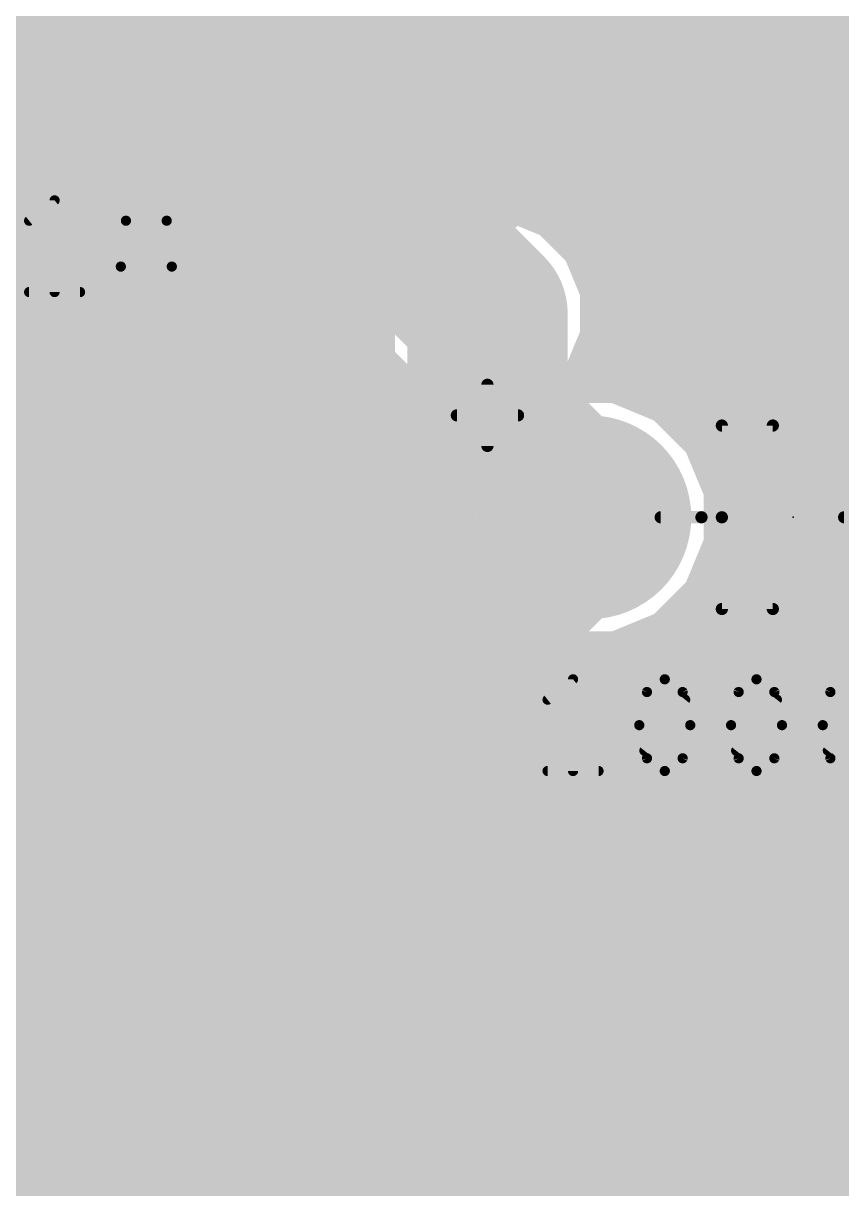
# Model space of a CAD drawing. Extents: x -50 to 50, y 0 to 88.
# Drawn here: x 5.65 to 15.84, y 50.05 to 64.58 of the extents above; entities that cross this region are included whole.
import ezdxf

# ---------------------------------------------------------------- set-up
doc = ezdxf.new("R2010")
doc.units = 0
for name, color, linetype in [('1', 12, 'CONTINUOUS'), ('16', 132, 'CONTINUOUS'), ('17', 110, 'CONTINUOUS'), ('18', 110, 'CONTINUOUS'), ('21', 253, 'CONTINUOUS'), ('23', 53, 'CONTINUOUS'), ('25', 253, 'CONTINUOUS'), ('27', 253, 'CONTINUOUS'), ('51', 253, 'CONTINUOUS')]:
    doc.layers.add(name, color=color, linetype=linetype)

# ---------------------------------------------------------------- blocks, each defined once
blk = doc.blocks.new('RECT')
blk.add_solid([(-0.5, -0.5), (0.5, -0.5), (-0.5, 0.5), (0.5, 0.5)])
blk = doc.blocks.new('ROUNDP')
at = {"const_width": 0.5}
blk.add_lwpolyline([(0, -0.25, 1), (0, 0.25, 1), (0, -0.25)], format="xyb", dxfattribs=at)
blk = doc.blocks.new('ROUNDV')
at = {"const_width": 0.5}
blk.add_lwpolyline([(0, -0.25, 1), (0, 0.25, 1), (0, -0.25)], format="xyb", dxfattribs=at)

msp = doc.modelspace()

# ---------------------------------------------------------------- linework, layer by layer
at = {"layer": '1'}
for points, const_width in [([(2.5908, 58.5216), (8.8392, 64.77)], 0.1524), ([(17.78, 58.42), (11.43, 64.77)], 0.1524), ([(4.2533, 64.5), (18.8762, 64.5)], 0.5), ([(3.7533, 64), (18.8762, 64)], 0.5), ([(3.2533, 63.5), (18.8762, 63.5)], 0.5), ([(2.7533, 63), (18.8762, 63)], 0.5), ([(2.2533, 62.5), (18.8762, 62.5)], 0.5), ([(11.151, 62.3624), (10.6356, 62.1489)], 0.5), ([(11.709, 62.3624), (11.151, 62.3624)], 0.5), ([(12.2244, 62.1489), (11.709, 62.3624)], 0.5), ([(10.6356, 62.1489), (10.2411, 61.7544)], 0.5), ([(12.6189, 61.7544), (12.2244, 62.1489)], 0.5), ([(-1.1376, 62), (10.4867, 62)], 0.5), ([(12.3733, 62), (18.8762, 62)], 0.5), ([(10.2411, 61.7544), (10.0276, 61.239)], 0.5), ([(11.43, 60.96), (11.43, 59.69)], 2), ([(12.8324, 61.239), (12.6189, 61.7544)], 0.5), ([(-1.1376, 61.5), (10.1357, 61.5)], 0.5), ([(12.7243, 61.5), (18.8762, 61.5)], 0.5), ([(10.0276, 61.239), (10.0276, 59.411)], 0.5), ([(12.8324, 60.2709), (12.8324, 61.239)], 0.5), ([(-1.1376, 61), (10.0276, 61)], 0.5), ([(12.8324, 61), (18.8762, 61)], 0.5), ([(-1.1376, 60.5), (10.0276, 60.5)], 0.5), ([(12.8324, 60.5), (18.8762, 60.5)], 0.5), ([(11.43, 59.69), (12.7, 58.42)], 2), ([(13.0109, 60.0924), (12.8324, 60.2709)], 0.5), ([(17.0452, 60.194), (16.006, 59.1548)], 0.5), ([(13.0327, 60.0924), (13.0109, 60.0924)], 0.5), ([(13.6473, 59.8378), (13.0327, 60.0924)], 0.5), ([(3.4688, 60), (10.0276, 60)], 0.5), ([(13.2557, 60), (16.8512, 60)], 0.5), ([(14.1178, 59.3673), (13.6473, 59.8378)], 0.5), ([(3.9688, 59.5), (10.0276, 59.5)], 0.5), ([(13.9851, 59.5), (16.3512, 59.5)], 0.5), ([(10.0276, 59.411), (10.2411, 58.8956)], 0.5), ([(14.3724, 58.7527), (14.1178, 59.3673)], 0.5), ([(11.469, 57.189), (12.7, 58.42)], 2), ([(16.006, 59.1548), (16.006, 58.424)], 0.5), ([(4.314, 59), (10.1979, 59)], 0.5), ([(10.2411, 58.8956), (10.7167, 58.42)], 0.5), ([(14.2699, 59), (16.006, 59)], 0.5), ([(14.3724, 58.0873), (14.3724, 58.7527)], 0.5), ([(4.314, 58.5), (10.6367, 58.5)], 0.5), ([(14.3724, 58.5), (16.006, 58.5)], 0.5), ([(10.7167, 58.42), (10.2801, 57.9834)], 0.5), ([(16.006, 58.424), (17.776, 58.424)], 0.5), ([(17.776, 58.416), (16.006, 58.416)], 0.5), ([(16.006, 58.416), (16.006, 57.6852)], 0.5), ([(4.314, 58), (10.2967, 58)], 0.5), ([(14.1178, 57.4727), (14.3724, 58.0873)], 0.5), ([(14.3362, 58), (16.006, 58)], 0.5), ([(10.2801, 57.9834), (10.0666, 57.468)], 0.5), ([(11.469, 41.021), (11.469, 57.189)], 2), ([(16.006, 57.6852), (17.0452, 56.646)], 0.5), ([(4.1288, 57.5), (10.0799, 57.5)], 0.5), ([(10.0666, 57.468), (10.0666, 41.8667)], 0.5), ([(13.6473, 57.0022), (14.1178, 57.4727)], 0.5), ([(14.1291, 57.5), (16.1912, 57.5)], 0.5), ([(3.6288, 57), (10.0666, 57)], 0.5), ([(13.0327, 56.7476), (13.6473, 57.0022)], 0.5), ([(13.642, 57), (16.6912, 57)], 0.5), ([(12.8714, 56.6081), (13.0109, 56.7476)], 0.5), ([(13.0109, 56.7476), (13.0327, 56.7476)], 0.5), ([(12.8714, 40.742), (12.8714, 56.6081)], 0.5), ([(-16.3776, 56.5), (10.0666, 56.5)], 0.5), ([(12.8714, 56.5), (18.8762, 56.5)], 0.5), ([(-16.3776, 56), (10.0666, 56)], 0.5), ([(12.8714, 56), (18.8762, 56)], 0.5), ([(-16.3776, 55.5), (10.0666, 55.5)], 0.5), ([(12.8714, 55.5), (18.8762, 55.5)], 0.5), ([(-16.3776, 55), (10.0666, 55)], 0.5), ([(12.8714, 55), (18.8762, 55)], 0.5), ([(-16.3776, 54.5), (10.0666, 54.5)], 0.5), ([(12.8714, 54.5), (18.8762, 54.5)], 0.5), ([(-16.3776, 54), (10.0666, 54)], 0.5), ([(12.8714, 54), (18.8762, 54)], 0.5), ([(-16.3776, 53.5), (10.0666, 53.5)], 0.5), ([(12.8714, 53.5), (18.8762, 53.5)], 0.5), ([(-16.3776, 53), (10.0666, 53)], 0.5), ([(12.8714, 53), (18.8762, 53)], 0.5), ([(-16.3776, 52.5), (10.0666, 52.5)], 0.5), ([(12.8714, 52.5), (18.8762, 52.5)], 0.5), ([(-16.3776, 52), (10.0666, 52)], 0.5), ([(12.8714, 52), (18.8762, 52)], 0.5), ([(-16.3776, 51.5), (10.0666, 51.5)], 0.5), ([(12.8714, 51.5), (18.8762, 51.5)], 0.5), ([(-16.3776, 51), (10.0666, 51)], 0.5), ([(12.8714, 51), (18.8762, 51)], 0.5), ([(-16.3776, 50.5), (10.0666, 50.5)], 0.5), ([(12.8714, 50.5), (18.8762, 50.5)], 0.5), ([(-16.3776, 50), (10.0666, 50)], 0.5), ([(12.8714, 50), (18.8762, 50)], 0.5)]:
    msp.add_lwpolyline(points, dxfattribs=dict(at, const_width=const_width))
for points, const_width in [([(11.151, 62.4874, 1), (11.151, 62.2374)], 0.25), ([(11.1989, 62.2469, 1), (11.1032, 62.4779)], 0.25), ([(11.7568, 62.4779, 1), (11.6611, 62.2469)], 0.25), ([(11.709, 62.2374, 1), (11.709, 62.4874)], 0.25), ([(10.5878, 62.2644, 1), (10.6834, 62.0334)], 0.25), ([(10.724, 62.0605, 1), (10.5472, 62.2373)], 0.25), ([(12.3128, 62.2373, 1), (12.136, 62.0605)], 0.25), ([(12.1766, 62.0334, 1), (12.2722, 62.2644)], 0.25), ([(10.4867, 61.875, 1), (10.4867, 62.125)], 0.25), ([(12.3733, 62.125, 1), (12.3733, 61.875)], 0.25), ([(10.1527, 61.8428, 1), (10.3295, 61.666)], 0.25), ([(10.3566, 61.7066, 1), (10.1256, 61.8022)], 0.25), ([(11.93, 60.96, 1), (10.93, 60.96)], 1), ([(12.7344, 61.8022, 1), (12.5034, 61.7066)], 0.25), ([(12.5305, 61.666, 1), (12.7073, 61.8428)], 0.25), ([(10.1357, 61.375, 1), (10.1357, 61.625)], 0.25), ([(12.7243, 61.625, 1), (12.7243, 61.375)], 0.25), ([(10.1526, 61.239, 1), (9.9026, 61.239)], 0.25), ([(12.9574, 61.239, 1), (12.7074, 61.239)], 0.25), ([(9.9121, 61.2868, 1), (10.1431, 61.1911)], 0.25), ([(12.7169, 61.1911, 1), (12.9479, 61.2868)], 0.25), ([(10.0276, 60.875, 1), (10.0276, 61.125)], 0.25), ([(12.8324, 61.125, 1), (12.8324, 60.875)], 0.25), ([(10.0276, 60.375, 1), (10.0276, 60.625)], 0.25), ([(12.8324, 60.625, 1), (12.8324, 60.375)], 0.25), ([(11.7836, 60.0436, 1), (11.0764, 59.3364)], 1), ([(12.9208, 60.3593, 1), (12.744, 60.1825)], 0.25), ([(12.7074, 60.2709, 1), (12.9574, 60.2709)], 0.25), ([(13.0109, 60.2174, 1), (13.0109, 59.9674)], 0.25), ([(13.0805, 60.2079, 1), (12.9848, 59.9769)], 0.25), ([(12.9225, 60.004, 1), (13.0993, 60.1808)], 0.25), ([(13.0327, 59.9674, 1), (13.0327, 60.2174)], 0.25), ([(10.0276, 59.875, 1), (10.0276, 60.125)], 0.25), ([(10.93, 59.69, 1), (11.93, 59.69)], 1), ([(13.2557, 60.125, 1), (13.2557, 59.875)], 0.25), ([(13.7357, 59.9262, 1), (13.5589, 59.7494)], 0.25), ([(13.5995, 59.7223, 1), (13.6952, 59.9533)], 0.25), ([(10.0276, 59.375, 1), (10.0276, 59.625)], 0.25), ([(13.9851, 59.625, 1), (13.9851, 59.375)], 0.25), ([(10.1431, 59.4589, 1), (9.9121, 59.3632)], 0.25), ([(14.2333, 59.4152, 1), (14.0023, 59.3195)], 0.25), ([(14.0294, 59.2789, 1), (14.2062, 59.4557)], 0.25), ([(9.9026, 59.411, 1), (10.1526, 59.411)], 0.25), ([(13.0536, 58.0664, 1), (12.3464, 58.7736)], 1), ([(16.131, 59.1548, 1), (15.881, 59.1548)], 0.25), ([(12.3464, 58.0664, 1), (13.0536, 58.7736)], 1), ([(15.9176, 59.2432, 1), (16.0944, 59.0664)], 0.25), ([(10.3295, 58.984, 1), (10.1527, 58.8072)], 0.25), ([(10.1979, 58.875, 1), (10.1979, 59.125)], 0.25), ([(14.2699, 59.125, 1), (14.2699, 58.875)], 0.25), ([(10.1256, 58.8478, 1), (10.3566, 58.9434)], 0.25), ([(14.4974, 58.7527, 1), (14.2474, 58.7527)], 0.25), ([(14.2569, 58.7048, 1), (14.4879, 58.8005)], 0.25), ([(10.6367, 58.375, 1), (10.6367, 58.625)], 0.25), ([(14.3724, 58.625, 1), (14.3724, 58.375)], 0.25), ([(10.8051, 58.3316, 1), (10.6283, 58.5084)], 0.25), ([(10.6283, 58.3316, 1), (10.8051, 58.5084)], 0.25), ([(16.006, 58.549, 1), (16.006, 58.299)], 0.25), ([(16.006, 58.541, 1), (16.006, 58.291)], 0.25), ([(16.131, 58.416, 1), (15.881, 58.416)], 0.25), ([(15.881, 58.424, 1), (16.131, 58.424)], 0.25), ([(10.2967, 57.875, 1), (10.2967, 58.125)], 0.25), ([(14.3362, 58.125, 1), (14.3362, 57.875)], 0.25), ([(14.4879, 58.0395, 1), (14.2569, 58.1352)], 0.25), ([(10.1917, 58.0718, 1), (10.3685, 57.895)], 0.25), ([(10.3956, 57.9356, 1), (10.1646, 58.0312)], 0.25), ([(11.969, 57.189, 1), (10.969, 57.189)], 1), ([(14.2474, 58.0873, 1), (14.4974, 58.0873)], 0.25), ([(11.1154, 57.5426, 1), (11.8226, 56.8354)], 1), ([(16.0944, 57.7736, 1), (15.9176, 57.5968)], 0.25), ([(15.881, 57.6852, 1), (16.131, 57.6852)], 0.25), ([(10.1916, 57.468, 1), (9.9416, 57.468)], 0.25), ([(10.0799, 57.375, 1), (10.0799, 57.625)], 0.25), ([(14.1291, 57.625, 1), (14.1291, 57.375)], 0.25), ([(14.2062, 57.3843, 1), (14.0294, 57.561)], 0.25), ([(9.9511, 57.5158, 1), (10.1821, 57.4201)], 0.25), ([(14.0023, 57.5205, 1), (14.2333, 57.4248)], 0.25), ([(10.0666, 56.875, 1), (10.0666, 57.125)], 0.25), ([(13.642, 57.125, 1), (13.642, 56.875)], 0.25), ([(13.6952, 56.8867, 1), (13.5995, 57.1177)], 0.25), ([(13.5589, 57.0906, 1), (13.7357, 56.9138)], 0.25), ([(13.0109, 56.8726, 1), (13.0109, 56.6226)], 0.25), ([(12.9848, 56.8631, 1), (13.0805, 56.6321)], 0.25), ([(13.0993, 56.6592, 1), (12.9225, 56.836)], 0.25), ([(13.0327, 56.6226, 1), (13.0327, 56.8726)], 0.25), ([(12.9964, 56.6081, 1), (12.7464, 56.6081)], 0.25), ([(12.783, 56.6965, 1), (12.9598, 56.5197)], 0.25), ([(10.0666, 56.375, 1), (10.0666, 56.625)], 0.25), ([(12.8714, 56.625, 1), (12.8714, 56.375)], 0.25), ([(10.0666, 55.875, 1), (10.0666, 56.125)], 0.25), ([(12.8714, 56.125, 1), (12.8714, 55.875)], 0.25), ([(10.0666, 55.375, 1), (10.0666, 55.625)], 0.25), ([(12.8714, 55.625, 1), (12.8714, 55.375)], 0.25), ([(10.0666, 54.875, 1), (10.0666, 55.125)], 0.25), ([(12.8714, 55.125, 1), (12.8714, 54.875)], 0.25), ([(10.0666, 54.375, 1), (10.0666, 54.625)], 0.25), ([(12.8714, 54.625, 1), (12.8714, 54.375)], 0.25), ([(10.0666, 53.875, 1), (10.0666, 54.125)], 0.25), ([(12.8714, 54.125, 1), (12.8714, 53.875)], 0.25), ([(10.0666, 53.375, 1), (10.0666, 53.625)], 0.25), ([(12.8714, 53.625, 1), (12.8714, 53.375)], 0.25), ([(10.0666, 52.875, 1), (10.0666, 53.125)], 0.25), ([(12.8714, 53.125, 1), (12.8714, 52.875)], 0.25), ([(10.0666, 52.375, 1), (10.0666, 52.625)], 0.25), ([(12.8714, 52.625, 1), (12.8714, 52.375)], 0.25), ([(10.0666, 51.875, 1), (10.0666, 52.125)], 0.25), ([(12.8714, 52.125, 1), (12.8714, 51.875)], 0.25), ([(10.0666, 51.375, 1), (10.0666, 51.625)], 0.25), ([(12.8714, 51.625, 1), (12.8714, 51.375)], 0.25), ([(10.0666, 50.875, 1), (10.0666, 51.125)], 0.25), ([(12.8714, 51.125, 1), (12.8714, 50.875)], 0.25), ([(10.0666, 50.375, 1), (10.0666, 50.625)], 0.25), ([(12.8714, 50.625, 1), (12.8714, 50.375)], 0.25), ([(10.0666, 49.875, 1), (10.0666, 50.125)], 0.25), ([(12.8714, 50.125, 1), (12.8714, 49.875)], 0.25)]:
    msp.add_lwpolyline(points, format="xyb", dxfattribs=dict(at, const_width=const_width))
at = {"layer": '16'}
for points, const_width in [([(16.006, 58.8896), (7.1842, 67.7114)], 0.5), ([(6.7056, 67.5132), (16.002, 58.2168)], 0.1524), ([(6.5074, 67.0346), (9.9096, 63.6324)], 0.5), ([(-5.3667, 64.5), (9.042, 64.5)], 0.5), ([(10.3956, 64.5), (23.4738, 64.5)], 0.5), ([(-4.8667, 64), (9.542, 64)], 0.5), ([(10.8956, 64), (23.4738, 64)], 0.5), ([(9.9096, 63.6324), (-4.4991, 63.6324)], 0.5), ([(11.3956, 63.5), (23.4738, 63.5)], 0.5), ([(10.16, 62.23), (-5.08, 62.23)], 2), ([(10.16, 62.23), (11.43, 60.96)], 2), ([(11.8956, 63), (23.4738, 63)], 0.5), ([(12.3956, 62.5), (23.4738, 62.5)], 0.5), ([(12.8956, 62), (23.4738, 62)], 0.5), ([(13.3956, 61.5), (23.4738, 61.5)], 0.5), ([(13.8956, 61), (23.4738, 61)], 0.5), ([(-2.8956, 60.96), (15.6972, 42.3672)], 0.1524), ([(-2.0864, 60.8276), (9.5791, 60.8276)], 0.5), ([(9.5791, 60.8276), (10.6356, 59.7711)], 0.5), ([(12.6189, 60.1656), (12.8324, 60.681)], 0.5), ([(12.8324, 60.681), (12.8324, 60.7096)], 0.5), ([(12.8324, 60.7096), (15.5234, 58.0186)], 0.5), ([(-1.7588, 60.5), (9.9067, 60.5)], 0.5), ([(12.7574, 60.5), (13.042, 60.5)], 0.5), ([(14.3956, 60.5), (23.4738, 60.5)], 0.5), ([(17.0452, 60.194), (16.006, 59.1548)], 0.5), ([(12.5457, 60.0924), (12.6189, 60.1656)], 0.5), ([(13.0327, 60.0924), (12.5457, 60.0924)], 0.5), ([(13.6473, 59.8378), (13.0327, 60.0924)], 0.5), ([(3.4688, 60), (10.4067, 60)], 0.5), ([(13.2557, 60), (13.542, 60)], 0.5), ([(14.8956, 60), (16.8512, 60)], 0.5), ([(10.6356, 59.7711), (11.151, 59.5576)], 0.5), ([(14.1178, 59.3673), (13.6473, 59.8378)], 0.5), ([(3.9688, 59.5), (11.4149, 59.5)], 0.5), ([(11.151, 59.5576), (11.4725, 59.5576)], 0.5), ([(11.4725, 59.5576), (11.2822, 59.3673)], 0.5), ([(13.9851, 59.5), (14.042, 59.5)], 0.5), ([(15.3956, 59.5), (16.3512, 59.5)], 0.5), ([(11.2822, 59.3673), (11.0276, 58.7527)], 0.5), ([(14.3724, 58.7527), (14.1178, 59.3673)], 0.5), ([(16.006, 59.1548), (16.006, 58.8896)], 0.5), ([(4.314, 59), (11.1301, 59)], 0.5), ([(14.2699, 59), (14.542, 59)], 0.5), ([(15.8956, 59), (16.006, 59)], 0.5), ([(11.0276, 58.7527), (11.0276, 58.0873)], 0.5), ([(14.3724, 58.0873), (14.3724, 58.7527)], 0.5), ([(4.314, 58.5), (11.0276, 58.5)], 0.5), ([(14.3724, 58.5), (15.042, 58.5)], 0.5), ([(-0.8676, 58.2552), (15.2186, 42.169)], 0.5), ([(4.314, 58), (11.0638, 58)], 0.5), ([(11.0276, 58.0873), (11.2822, 57.4727)], 0.5), ([(14.1178, 57.4727), (14.3724, 58.0873)], 0.5), ([(14.3362, 58), (15.5234, 58)], 0.5), ([(15.5234, 58.0186), (15.5234, 43.2178)], 0.5), ([(4.1288, 57.5), (11.2709, 57.5)], 0.5), ([(11.2822, 57.4727), (11.7527, 57.0022)], 0.5), ([(13.6473, 57.0022), (14.1178, 57.4727)], 0.5), ([(14.1291, 57.5), (15.5234, 57.5)], 0.5), ([(3.6288, 57), (11.758, 57)], 0.5), ([(11.7527, 57.0022), (12.3673, 56.7476)], 0.5), ([(13.0327, 56.7476), (13.6473, 57.0022)], 0.5), ([(13.642, 57), (15.5234, 57)], 0.5), ([(12.3673, 56.7476), (13.0327, 56.7476)], 0.5), ([(15.5234, 43.2178), (2.0952, 56.646)], 0.5), ([(2.2412, 56.5), (15.5234, 56.5)], 0.5), ([(2.7412, 56), (15.5234, 56)], 0.5), ([(3.2412, 55.5), (15.5234, 55.5)], 0.5), ([(3.7412, 55), (15.5234, 55)], 0.5), ([(4.2412, 54.5), (15.5234, 54.5)], 0.5), ([(4.7412, 54), (15.5234, 54)], 0.5), ([(5.2412, 53.5), (15.5234, 53.5)], 0.5), ([(5.7412, 53), (15.5234, 53)], 0.5), ([(6.2412, 52.5), (15.5234, 52.5)], 0.5), ([(6.7412, 52), (15.5234, 52)], 0.5), ([(-23.4738, 51.5), (5.8876, 51.5)], 0.5), ([(7.2412, 51.5), (15.5234, 51.5)], 0.5), ([(-23.4738, 51), (6.3876, 51)], 0.5), ([(7.7412, 51), (15.5234, 51)], 0.5), ([(-23.4738, 50.5), (6.8876, 50.5)], 0.5), ([(8.2412, 50.5), (15.5234, 50.5)], 0.5), ([(-23.4738, 50), (7.3876, 50)], 0.5), ([(8.7412, 50), (15.5234, 50)], 0.5)]:
    msp.add_lwpolyline(points, dxfattribs=dict(at, const_width=const_width))
for points, const_width in [([(9.042, 64.375, 1), (9.042, 64.625)], 0.25), ([(10.3956, 64.625, 1), (10.3956, 64.375)], 0.25), ([(9.542, 63.875, 1), (9.542, 64.125)], 0.25), ([(10.8956, 64.125, 1), (10.8956, 63.875)], 0.25), ([(9.8212, 63.544, 1), (9.998, 63.7208)], 0.25), ([(9.9096, 63.5074, 1), (9.9096, 63.7574)], 0.25), ([(11.3956, 63.625, 1), (11.3956, 63.375)], 0.25), ([(10.5136, 62.5836, 1), (9.8064, 61.8764)], 1), ([(10.16, 61.73, 1), (10.16, 62.73)], 1), ([(11.8956, 63.125, 1), (11.8956, 62.875)], 0.25), ([(12.3956, 62.625, 1), (12.3956, 62.375)], 0.25), ([(12.8956, 62.125, 1), (12.8956, 61.875)], 0.25), ([(11.0764, 60.6064, 1), (11.7836, 61.3136)], 1), ([(13.3956, 61.625, 1), (13.3956, 61.375)], 0.25), ([(13.8956, 61.125, 1), (13.8956, 60.875)], 0.25), ([(9.6675, 60.916, 1), (9.4907, 60.7392)], 0.25), ([(9.5791, 60.7026, 1), (9.5791, 60.9526)], 0.25), ([(12.9574, 60.7096, 1), (12.7074, 60.7096)], 0.25), ([(12.9208, 60.798, 1), (12.744, 60.6212)], 0.25), ([(12.9479, 60.6332, 1), (12.7169, 60.7289)], 0.25), ([(9.9067, 60.375, 1), (9.9067, 60.625)], 0.25), ([(12.7574, 60.625, 1), (12.7574, 60.375)], 0.25), ([(12.7074, 60.681, 1), (12.9574, 60.681)], 0.25), ([(13.042, 60.375, 1), (13.042, 60.625)], 0.25), ([(14.3956, 60.625, 1), (14.3956, 60.375)], 0.25), ([(12.5457, 60.2174, 1), (12.5457, 59.9674)], 0.25), ([(12.4573, 60.1808, 1), (12.6341, 60.004)], 0.25), ([(12.5034, 60.2134, 1), (12.7344, 60.1178)], 0.25), ([(12.7073, 60.0772, 1), (12.5305, 60.254)], 0.25), ([(13.0805, 60.2079, 1), (12.9848, 59.9769)], 0.25), ([(13.0327, 59.9674, 1), (13.0327, 60.2174)], 0.25), ([(10.4067, 59.875, 1), (10.4067, 60.125)], 0.25), ([(13.2557, 60.125, 1), (13.2557, 59.875)], 0.25), ([(13.542, 59.875, 1), (13.542, 60.125)], 0.25), ([(14.8956, 60.125, 1), (14.8956, 59.875)], 0.25), ([(10.6834, 59.8866, 1), (10.5878, 59.6556)], 0.25), ([(10.5472, 59.6827, 1), (10.724, 59.8595)], 0.25), ([(13.7357, 59.9262, 1), (13.5589, 59.7494)], 0.25), ([(13.5995, 59.7223, 1), (13.6952, 59.9533)], 0.25), ([(11.151, 59.6826, 1), (11.151, 59.4326)], 0.25), ([(11.1032, 59.4421, 1), (11.1989, 59.6731)], 0.25), ([(11.5609, 59.4692, 1), (11.3841, 59.646)], 0.25), ([(11.4149, 59.375, 1), (11.4149, 59.625)], 0.25), ([(11.4725, 59.4326, 1), (11.4725, 59.6826)], 0.25), ([(13.9851, 59.625, 1), (13.9851, 59.375)], 0.25), ([(14.042, 59.375, 1), (14.042, 59.625)], 0.25), ([(15.3956, 59.625, 1), (15.3956, 59.375)], 0.25), ([(11.1938, 59.4557, 1), (11.3706, 59.2789)], 0.25), ([(11.3977, 59.3195, 1), (11.1667, 59.4152)], 0.25), ([(14.2333, 59.4152, 1), (14.0023, 59.3195)], 0.25), ([(14.0294, 59.2789, 1), (14.2062, 59.4557)], 0.25), ([(16.131, 59.1548, 1), (15.881, 59.1548)], 0.25), ([(15.9176, 59.2432, 1), (16.0944, 59.0664)], 0.25), ([(11.1301, 58.875, 1), (11.1301, 59.125)], 0.25), ([(14.2699, 59.125, 1), (14.2699, 58.875)], 0.25), ([(14.542, 58.875, 1), (14.542, 59.125)], 0.25), ([(15.8956, 59.125, 1), (15.8956, 58.875)], 0.25), ([(11.1526, 58.7527, 1), (10.9026, 58.7527)], 0.25), ([(14.4974, 58.7527, 1), (14.2474, 58.7527)], 0.25), ([(15.881, 58.8896, 1), (16.131, 58.8896)], 0.25), ([(15.9176, 58.8012, 1), (16.0944, 58.978)], 0.25), ([(10.9121, 58.8005, 1), (11.1431, 58.7048)], 0.25), ([(14.2569, 58.7048, 1), (14.4879, 58.8005)], 0.25), ([(11.0276, 58.375, 1), (11.0276, 58.625)], 0.25), ([(14.3724, 58.625, 1), (14.3724, 58.375)], 0.25), ([(15.042, 58.375, 1), (15.042, 58.625)], 0.25), ([(11.1431, 58.1352, 1), (10.9121, 58.0395)], 0.25), ([(11.0638, 57.875, 1), (11.0638, 58.125)], 0.25), ([(14.3362, 58.125, 1), (14.3362, 57.875)], 0.25), ([(14.4879, 58.0395, 1), (14.2569, 58.1352)], 0.25), ([(15.6484, 58.0186, 1), (15.3984, 58.0186)], 0.25), ([(15.5234, 57.875, 1), (15.5234, 58.125)], 0.25), ([(10.9026, 58.0873, 1), (11.1526, 58.0873)], 0.25), ([(14.2474, 58.0873, 1), (14.4974, 58.0873)], 0.25), ([(15.435, 57.9302, 1), (15.6118, 58.1069)], 0.25), ([(11.3706, 57.561, 1), (11.1938, 57.3843)], 0.25), ([(11.2709, 57.375, 1), (11.2709, 57.625)], 0.25), ([(14.1291, 57.625, 1), (14.1291, 57.375)], 0.25), ([(14.2062, 57.3843, 1), (14.0294, 57.561)], 0.25), ([(15.5234, 57.375, 1), (15.5234, 57.625)], 0.25), ([(11.1667, 57.4248, 1), (11.3977, 57.5205)], 0.25), ([(14.0023, 57.5205, 1), (14.2333, 57.4248)], 0.25), ([(11.8005, 57.1177, 1), (11.7048, 56.8867)], 0.25), ([(11.758, 56.875, 1), (11.758, 57.125)], 0.25), ([(13.642, 57.125, 1), (13.642, 56.875)], 0.25), ([(13.6952, 56.8867, 1), (13.5995, 57.1177)], 0.25), ([(15.5234, 56.875, 1), (15.5234, 57.125)], 0.25), ([(11.6643, 56.9138, 1), (11.841, 57.0906)], 0.25), ([(13.5589, 57.0906, 1), (13.7357, 56.9138)], 0.25), ([(12.3673, 56.8726, 1), (12.3673, 56.6226)], 0.25), ([(12.3195, 56.6321, 1), (12.4152, 56.8631)], 0.25), ([(12.9848, 56.8631, 1), (13.0805, 56.6321)], 0.25), ([(13.0327, 56.6226, 1), (13.0327, 56.8726)], 0.25), ([(15.5234, 56.375, 1), (15.5234, 56.625)], 0.25), ([(15.5234, 55.875, 1), (15.5234, 56.125)], 0.25), ([(15.5234, 55.375, 1), (15.5234, 55.625)], 0.25), ([(15.5234, 54.875, 1), (15.5234, 55.125)], 0.25), ([(15.5234, 54.375, 1), (15.5234, 54.625)], 0.25), ([(15.5234, 53.875, 1), (15.5234, 54.125)], 0.25), ([(15.5234, 53.375, 1), (15.5234, 53.625)], 0.25), ([(5.7412, 53.125, 1), (5.7412, 52.875)], 0.25), ([(15.5234, 52.875, 1), (15.5234, 53.125)], 0.25), ([(6.2412, 52.625, 1), (6.2412, 52.375)], 0.25), ([(15.5234, 52.375, 1), (15.5234, 52.625)], 0.25), ([(6.7412, 52.125, 1), (6.7412, 51.875)], 0.25), ([(15.5234, 51.875, 1), (15.5234, 52.125)], 0.25), ([(5.8876, 51.375, 1), (5.8876, 51.625)], 0.25), ([(7.2412, 51.625, 1), (7.2412, 51.375)], 0.25), ([(15.5234, 51.375, 1), (15.5234, 51.625)], 0.25), ([(6.3876, 50.875, 1), (6.3876, 51.125)], 0.25), ([(7.7412, 51.125, 1), (7.7412, 50.875)], 0.25), ([(15.5234, 50.875, 1), (15.5234, 51.125)], 0.25), ([(6.8876, 50.375, 1), (6.8876, 50.625)], 0.25), ([(8.2412, 50.625, 1), (8.2412, 50.375)], 0.25), ([(15.5234, 50.375, 1), (15.5234, 50.625)], 0.25), ([(7.3876, 49.875, 1), (7.3876, 50.125)], 0.25), ([(8.7412, 50.125, 1), (8.7412, 49.875)], 0.25), ([(15.5234, 49.875, 1), (15.5234, 50.125)], 0.25)]:
    msp.add_lwpolyline(points, format="xyb", dxfattribs=dict(at, const_width=const_width))
at = {"layer": '21'}
for points, const_width in [([(15.24, 53.34, 1), (15.24, 63.5, 1), (15.24, 53.34)], 0.1524), ([(11.4681, 60.071, 1), (11.3919, 60.071)], 0.0762), ([(11.049, 59.7281, 1), (11.049, 59.6519)], 0.0762), ([(11.811, 59.6519, 1), (11.811, 59.7281)], 0.0762), ([(14.351, 59.6011, 1), (14.351, 59.5249)], 0.0762), ([(14.3891, 59.563, 1), (14.3129, 59.563)], 0.0762), ([(15.0241, 59.563, 1), (14.9479, 59.563)], 0.0762), ([(14.986, 59.5249, 1), (14.986, 59.6011)], 0.0762), ([(11.3919, 59.309, 1), (11.4681, 59.309)], 0.0762), ([(14.097, 58.4581, 1), (14.097, 58.3819)], 0.0762), ([(14.3891, 58.42, 1), (14.3129, 58.42)], 0.0762), ([(14.3129, 58.42, 1), (14.3891, 58.42)], 0.0762), ([(14.351, 58.3819, 1), (14.351, 58.4581)], 0.0762), ([(15.875, 58.4581, 1), (15.875, 58.3819)], 0.0762), ([(14.351, 57.3151, 1), (14.351, 57.2389)], 0.0762), ([(14.3129, 57.277, 1), (14.3891, 57.277)], 0.0762), ([(14.9479, 57.277, 1), (15.0241, 57.277)], 0.0762), ([(14.986, 57.2389, 1), (14.986, 57.3151)], 0.0762)]:
    msp.add_lwpolyline(points, format="xyb", dxfattribs=dict(at, const_width=const_width))
at = {"layer": '21', "const_width": 0.1524}
for points in [[(11.43, 60.071), (11.43, 59.309)], [(11.811, 59.69), (11.049, 59.69)], [(14.986, 59.563), (14.351, 59.563)], [(14.351, 59.563), (14.351, 58.42)], [(14.986, 57.277), (14.986, 59.563)], [(14.097, 58.42), (14.351, 58.42)], [(14.351, 58.42), (14.351, 57.277)], [(15.875, 58.42), (16.383, 58.42)], [(14.351, 57.277), (14.986, 57.277)]]:
    msp.add_lwpolyline(points, dxfattribs=at)
at = {"layer": '23'}
msp.add_point((15.24, 58.42), dxfattribs=at)
at = {"layer": '25', "const_width": 0.127}
for points in [[(5.7187, 62.1157), (6.0362, 62.3697)], [(6.0362, 62.3697), (6.0362, 61.2267)], [(5.7187, 61.2267), (6.3537, 61.2267)]]:
    msp.add_lwpolyline(points, dxfattribs=at)
at = {"layer": '25'}
for points, const_width in [([(6.068, 62.3697, 1), (6.0045, 62.3697)], 0.0635), ([(6.0561, 62.3449, 1), (6.0164, 62.3945)], 0.0635), ([(7.4332, 62.1157, 1), (6.9252, 62.1157)], 0.127), ([(5.6989, 62.1405, 1), (5.7386, 62.0909)], 0.0635), ([(6.9252, 62.1157, 1), (7.4332, 62.1157)], 0.127), ([(6.957, 62.1157, 1), (6.8935, 62.1157)], 0.0635), ([(7.465, 62.1157, 1), (7.4015, 62.1157)], 0.0635), ([(6.8935, 62.1157, 1), (6.957, 62.1157)], 0.0635), ([(7.4015, 62.1157, 1), (7.465, 62.1157)], 0.0635), ([(7.4967, 61.5442, 1), (6.8617, 61.5442)], 0.127), ([(6.8617, 61.5442, 1), (7.4967, 61.5442)], 0.127), ([(6.8935, 61.5442, 1), (6.83, 61.5442)], 0.0635), ([(7.5285, 61.5442, 1), (7.465, 61.5442)], 0.0635), ([(6.83, 61.5442, 1), (6.8935, 61.5442)], 0.0635), ([(7.465, 61.5442, 1), (7.5285, 61.5442)], 0.0635), ([(5.7187, 61.2585, 1), (5.7187, 61.1949)], 0.0635), ([(6.0045, 61.2267, 1), (6.068, 61.2267)], 0.0635), ([(6.3537, 61.1949, 1), (6.3537, 61.2585)], 0.0635)]:
    msp.add_lwpolyline(points, format="xyb", dxfattribs=dict(at, const_width=const_width))
at = {"layer": '27', "const_width": 0.127}
for points in [[(12.1793, 56.1467), (12.4968, 56.4007)], [(12.4968, 56.4007), (12.4968, 55.2577)], [(13.3858, 55.5117), (13.8938, 56.1467)], [(14.5288, 55.5117), (15.0368, 56.1467)], [(15.6718, 55.5117), (16.1798, 56.1467)], [(12.1793, 55.2577), (12.8143, 55.2577)]]:
    msp.add_lwpolyline(points, dxfattribs=at)
at = {"layer": '27'}
for points, const_width in [([(12.5286, 56.4007, 1), (12.465, 56.4007)], 0.0635), ([(12.5166, 56.3759, 1), (12.477, 56.4255)], 0.0635), ([(13.6398, 56.4007, 0.3205), (13.4176, 56.242)], 0.127), ([(13.6398, 56.4325, 1), (13.6398, 56.3689)], 0.0635), ([(13.862, 56.242, 0.3205), (13.6398, 56.4007)], 0.127), ([(13.6398, 56.3689, 1), (13.6398, 56.4325)], 0.0635), ([(14.7828, 56.4007, 0.3205), (14.5606, 56.242)], 0.127), ([(14.7828, 56.4325, 1), (14.7828, 56.3689)], 0.0635), ([(15.0051, 56.242, 0.3205), (14.7828, 56.4007)], 0.127), ([(14.7828, 56.3689, 1), (14.7828, 56.4325)], 0.0635), ([(15.9258, 56.4007, 0.3205), (15.7035, 56.242)], 0.127), ([(13.4176, 56.242, 0.1139), (13.3223, 55.8292)], 0.127), ([(13.3875, 56.2522, 1), (13.4476, 56.2317)], 0.0635), ([(13.4461, 56.228, 1), (13.389, 56.2559)], 0.0635), ([(13.9573, 55.8292, 0.1139), (13.862, 56.242)], 0.127), ([(13.8906, 56.2559, 1), (13.8335, 56.228)], 0.0635), ([(13.832, 56.2317, 1), (13.8921, 56.2522)], 0.0635), ([(13.9186, 56.1269, 1), (13.869, 56.1665)], 0.0635), ([(14.5606, 56.242, 0.1139), (14.4653, 55.8292)], 0.127), ([(14.5305, 56.2522, 1), (14.5906, 56.2317)], 0.0635), ([(14.5891, 56.228, 1), (14.532, 56.2559)], 0.0635), ([(15.0336, 56.2559, 1), (14.9765, 56.228)], 0.0635), ([(15.1003, 55.8292, 0.1139), (15.0051, 56.242)], 0.127), ([(14.975, 56.2317, 1), (15.0351, 56.2522)], 0.0635), ([(15.0616, 56.1269, 1), (15.012, 56.1665)], 0.0635), ([(15.7035, 56.242, 0.1139), (15.6083, 55.8292)], 0.127), ([(15.6735, 56.2522, 1), (15.7336, 56.2317)], 0.0635), ([(15.7321, 56.228, 1), (15.675, 56.2559)], 0.0635), ([(12.1595, 56.1715, 1), (12.1991, 56.1219)], 0.0635), ([(13.3223, 55.8292, 0.1139), (13.4176, 55.4165)], 0.127), ([(13.354, 55.8292, 1), (13.2906, 55.8292)], 0.0635), ([(13.2906, 55.8292, 1), (13.354, 55.8292)], 0.0635), ([(13.862, 55.4165, 0.1139), (13.9573, 55.8292)], 0.127), ([(13.989, 55.8292, 1), (13.9256, 55.8292)], 0.0635), ([(13.9256, 55.8292, 1), (13.989, 55.8292)], 0.0635), ([(14.4653, 55.8292, 0.1139), (14.5606, 55.4165)], 0.127), ([(14.497, 55.8292, 1), (14.4336, 55.8292)], 0.0635), ([(14.4336, 55.8292, 1), (14.497, 55.8292)], 0.0635), ([(15.0051, 55.4165, 0.1139), (15.1003, 55.8292)], 0.127), ([(15.132, 55.8292, 1), (15.0686, 55.8292)], 0.0635), ([(15.0686, 55.8292, 1), (15.132, 55.8292)], 0.0635), ([(15.6083, 55.8292, 0.1139), (15.7035, 55.4165)], 0.127), ([(15.6401, 55.8292, 1), (15.5766, 55.8292)], 0.0635), ([(15.5766, 55.8292, 1), (15.6401, 55.8292)], 0.0635), ([(13.361, 55.5315, 1), (13.4106, 55.4919)], 0.0635), ([(14.504, 55.5315, 1), (14.5536, 55.4919)], 0.0635), ([(15.647, 55.5315, 1), (15.6966, 55.4919)], 0.0635), ([(13.4476, 55.4267, 1), (13.3875, 55.4062)], 0.0635), ([(13.4176, 55.4165, 0.3205), (13.6398, 55.2577)], 0.127), ([(13.389, 55.4025, 1), (13.4461, 55.4304)], 0.0635), ([(13.6398, 55.2577, 0.3205), (13.862, 55.4165)], 0.127), ([(13.8335, 55.4304, 1), (13.8906, 55.4025)], 0.0635), ([(13.8921, 55.4062, 1), (13.832, 55.4267)], 0.0635), ([(14.5906, 55.4267, 1), (14.5305, 55.4062)], 0.0635), ([(14.5606, 55.4165, 0.3205), (14.7828, 55.2577)], 0.127), ([(14.532, 55.4025, 1), (14.5891, 55.4304)], 0.0635), ([(14.7828, 55.2577, 0.3205), (15.0051, 55.4165)], 0.127), ([(14.9765, 55.4304, 1), (15.0336, 55.4025)], 0.0635), ([(15.0351, 55.4062, 1), (14.975, 55.4267)], 0.0635), ([(15.7035, 55.4165, 0.3205), (15.9258, 55.2577)], 0.127), ([(15.7336, 55.4267, 1), (15.6735, 55.4062)], 0.0635), ([(15.675, 55.4025, 1), (15.7321, 55.4304)], 0.0635), ([(12.1793, 55.2895, 1), (12.1793, 55.2259)], 0.0635), ([(12.465, 55.2577, 1), (12.5286, 55.2577)], 0.0635), ([(12.8143, 55.2259, 1), (12.8143, 55.2895)], 0.0635), ([(13.6398, 55.2895, 1), (13.6398, 55.2259)], 0.0635), ([(13.6398, 55.2259, 1), (13.6398, 55.2895)], 0.0635), ([(14.7828, 55.2895, 1), (14.7828, 55.2259)], 0.0635), ([(14.7828, 55.2259, 1), (14.7828, 55.2895)], 0.0635)]:
    msp.add_lwpolyline(points, format="xyb", dxfattribs=dict(at, const_width=const_width))
at = {"layer": '51', "const_width": 0.1524}
msp.add_lwpolyline([(13.589, 58.42), (14.097, 58.42)], dxfattribs=at)
at = {"layer": '51', "const_width": 0.0762}
for points in [[(13.589, 58.4581, 1), (13.589, 58.3819)], [(14.097, 58.3819, 1), (14.097, 58.4581)]]:
    msp.add_lwpolyline(points, format="xyb", dxfattribs=at)

# ---------------------------------------------------------------- block references
at = {"layer": '17', "xscale": 2.54, "yscale": 2.54}
msp.add_blockref('ROUNDP', (12.7, 58.42), dxfattribs=at)
msp.add_blockref('ROUNDP', (12.7, 58.42), dxfattribs=at)
at = {"layer": '18', "xscale": 0.7564, "yscale": 0.7564}
msp.add_blockref('ROUNDV', (11.43, 60.96), dxfattribs=at)
msp.add_blockref('ROUNDV', (11.43, 60.96), dxfattribs=at)
at = {"layer": '21', "xscale": 0.635, "yscale": 2.286}
msp.add_blockref('RECT', (15.8115, 58.42), dxfattribs=at)

doc.saveas('drawing.dxf')
